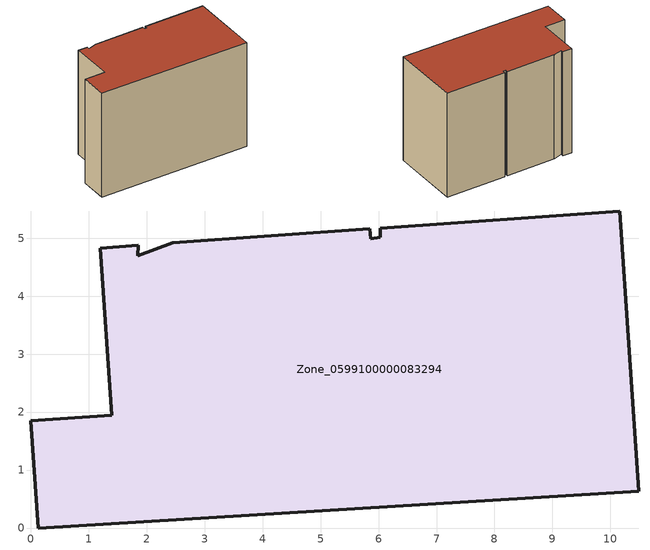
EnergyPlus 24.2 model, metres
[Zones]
Zone_0599100000083294
 floor ground (C_G): 6.03,5.01 6.03,5.17 10.16,5.47 10.49,0.63 0.13,0 0,1.85 1.4,1.95 1.2,4.83 1.86,4.88 1.84,4.7 2.45,4.92 5.85,5.16 5.86,4.99 z0
 wall outside (C_F): 10.49,0.63 10.16,5.47 6.03,5.17 6.03,5.01 5.86,4.99 5.85,5.16 2.45,4.92 1.84,4.7 1.86,4.88 1.2,4.83 1.4,1.95 0,1.85 0.13,0 10.49,0.63 z0:7.46
 roof outside (C_R): 5.85,5.16 2.45,4.92 1.84,4.7 1.86,4.88 1.2,4.83 1.4,1.95 0,1.85 0.13,0 10.49,0.63 10.16,5.47 6.03,5.17 6.03,5.01 5.86,4.99 z7.46
[BUILDING]
Pand.0599100000083294: North Axis=0; Terrain=City; Loads Convergence Tolerance Value=0.04; Temperature Convergence Tolerance Value=0.4; Solar Distribution=FullExterior; Maximum Number of Warmup Days=25; Minimum Number of Warmup Days=1
[Site:Location]
Rotterdam.The.Hague.AP_ZH_NLD Design_Conditions: Latitude=51.96; Longitude=4.45; Time Zone=1; Elevation=-4.5
[SITE:GROUNDTEMPERATURE:BUILDINGSURFACE]
18, 18, 18, 18, 18, 18, 18, 18, 18, 18, 18, 18
[MATERIAL] Thermal Absorptance=0.9; Solar Absorptance=0.7; Visible Absorptance=0.7
Name | Roughness | Thickness | Conductivity | Density | Specific Heat
G.TC.1946 | MediumSmooth | 0.15 | 1 | 540 | 1210
F.TC.1946 | Rough | 0.3 | 0.857143 | 1920 | 840
R.TC.1946 | MediumRough | 0.2 | 0.909091 | 1500 | 1000
[CONSTRUCTION]
C_G: G.TC.1946
C_F: F.TC.1946
C_R: R.TC.1946
[ZONE]
Zone_0599100000083294: Type=1; Multiplier=1; Ceiling Height=Autocalculate; Volume=Autocalculate; Floor Area=autocalculate; Part of Total Floor Area=Yes
[ZONEINFILTRATION:DESIGNFLOWRATE]
Infil_Zone_0599100000083294: Zone or ZoneList or Space or SpaceList=Zone_0599100000083294; Schedule=AlwaysOn; Design Flow Rate Calculation Method=Flow/Area; Flow Rate per Floor Area=0.003; Constant Term Coefficient=1; Temperature Term Coefficient=0; Velocity Term Coefficient=0; Velocity Squared Term Coefficient=0
[HVACTEMPLATE:ZONE:IDEALLOADSAIRSYSTEM]
Zone_0599100000083294: Maximum Heating Supply Air Temperature=50; Minimum Cooling Supply Air Temperature=13; Maximum Heating Supply Air Humidity Ratio=0.0156; Minimum Cooling Supply Air Humidity Ratio=0.0077; Heating Limit=NoLimit; Cooling Limit=NoLimit; Dehumidification Control Type=ConstantSensibleHeatRatio; Cooling Sensible Heat Ratio=0.7; Dehumidification Setpoint=60; Humidification Control Type=None; Humidification Setpoint=30; Outdoor Air Method=None; Outdoor Air Flow Rate per Person=0.00944; Outdoor Air Flow Rate per Zone Floor Area=0; Outdoor Air Flow Rate per Zone=0; Demand Controlled Ventilation Type=None; Outdoor Air Economizer Type=NoEconomizer; Heat Recovery Type=None; Sensible Heat Recovery Effectiveness=0.7; Latent Heat Recovery Effectiveness=0.65
[ZONECONTROL:THERMOSTAT]
ThermostatControl_Zone_0599100000083294: Zone or ZoneList=Zone_0599100000083294; Control Type Schedule=DualSetpointControlType; Control 1=Thermostat_Zone_0599100000083294; Temperature Difference Between Cutout And Setpoint=0
[THERMOSTATSETPOINT:DUALSETPOINT]
Thermostat_Zone_0599100000083294: Heating Setpoint Temperature Schedule=HeatingSetpoint_Zone_0599100000083294; Cooling Setpoint Temperature Schedule=CoolingSetpoint_Zone_0599100000083294
[SCHEDULE:COMPACT]
HeatingSetpoint_Zone_0599100000083294: Through: 12/31, For: AllDays, Until: 24:00, 21
CoolingSetpoint_Zone_0599100000083294: Through: 12/31, For: AllDays, Until: 24:00, 24
DualSetpointControlType: Through: 12/31, For: AllDays, Until: 24:00, 4
AlwaysOn: Through: 12/31, For: AllDays, Until: 24:00, 1
